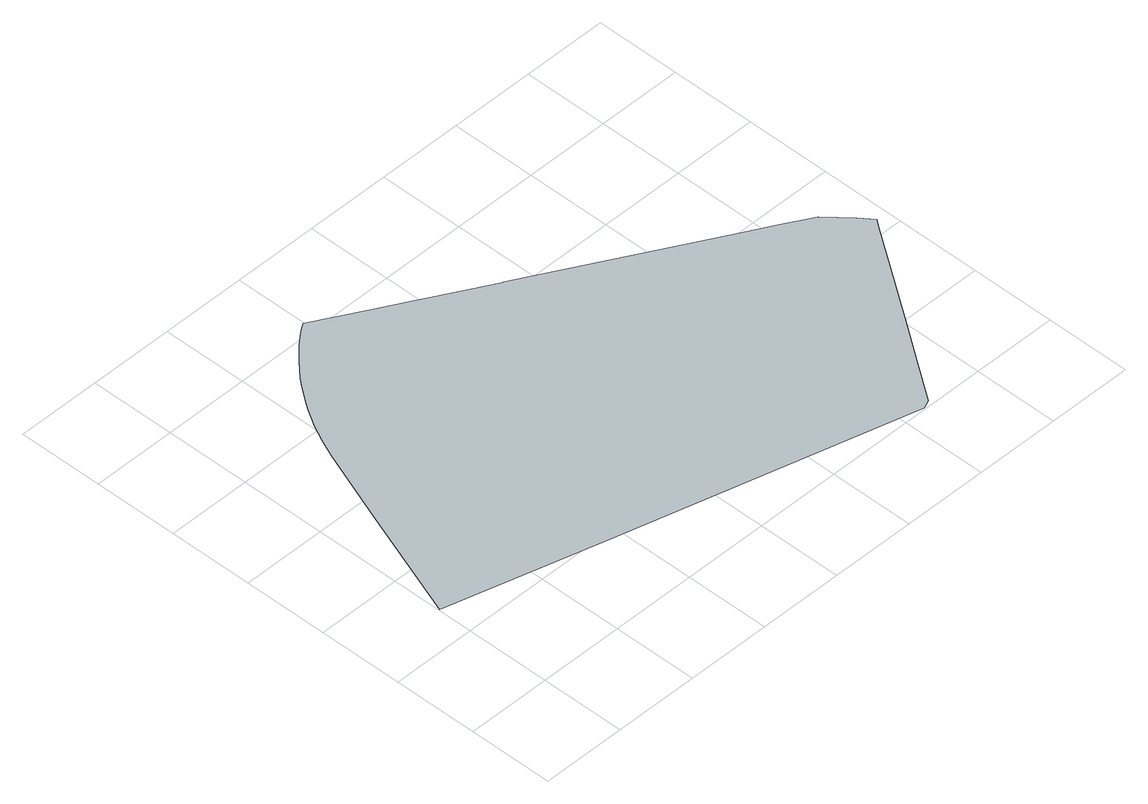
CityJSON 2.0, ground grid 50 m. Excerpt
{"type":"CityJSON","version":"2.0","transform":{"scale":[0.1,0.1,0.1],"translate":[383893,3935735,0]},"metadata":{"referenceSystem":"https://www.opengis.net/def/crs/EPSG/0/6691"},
"CityObjects":{
"object1":{"type":"GenericCityObject","attributes":{"class":"5","urbanPlanType":"21","prefecture":"13","city":"13100"},"geometry":[{"type":"MultiSurface","lod":"0","boundaries":[[[0,1,2,3,4,5,6,7,8,9,10,11,12,13,14,15,16,17,18,19,20,21,22,23,24,25,26,27,28,29,30,31,32,33,34,35,36,37,38,39,40,41]]]}]}
},
"vertices":[
[3371,1167,0],[3248,1305,0],[3073,1404,0],[2908,1497,0],[1926,2047,0],[1872,2076,0],[1870,2077,0],[1560,2251,0],[1485,2294,0],[1339,2376,0],[1288,2404,0],[1285,2405,0],[995,2569,0],[952,2543,0],[915,2514,0],[872,2477,0],[830,2439,0],[789,2399,0],[750,2358,0],[712,2316,0],[676,2272,0],[641,2227,0],[608,2181,0],[576,2134,0],[546,2085,0],[518,2036,0],[492,1986,0],[467,1935,0],[444,1883,0],[422,1829,0],[256,1387,0],[8,709,0],[8,708,0],[901,469,0],[2639,10,0],[2687,29,0],[2838,244,0],[3000,475,0],[3164,710,0],[3403,1051,0],[3423,1079,0],[3430,1089,0]
]}
